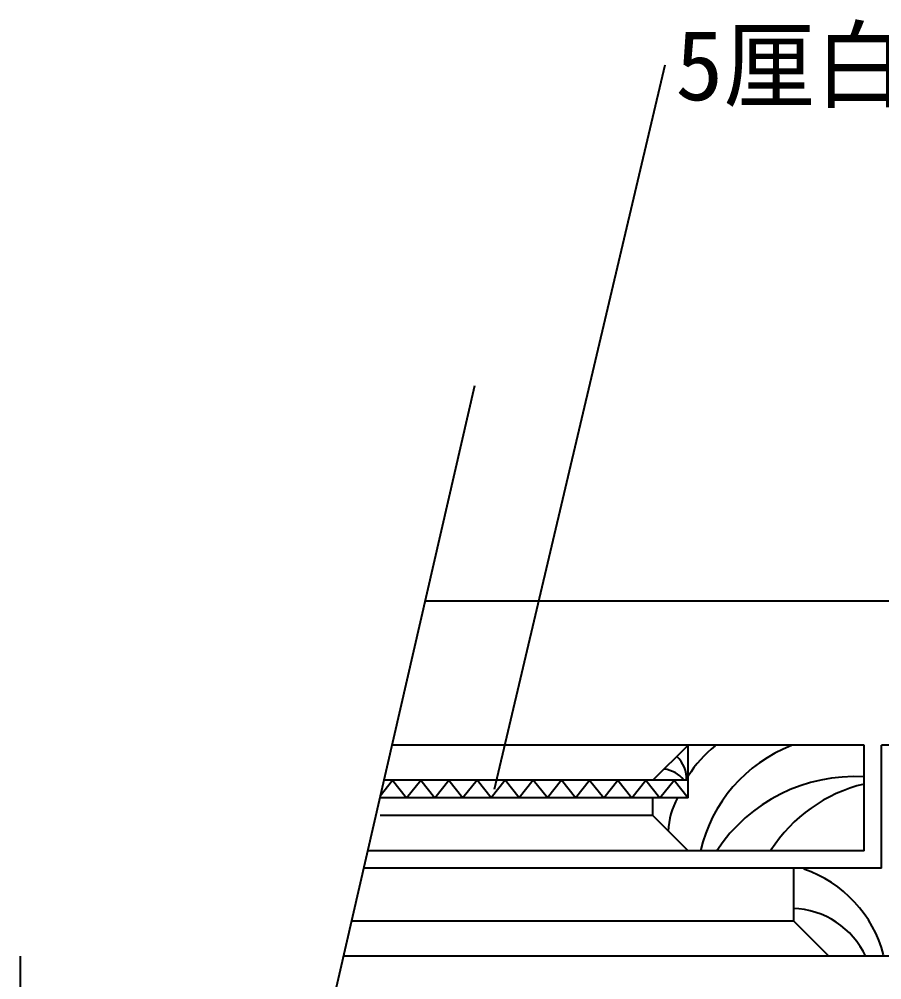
# Model space of a CAD drawing. Header units: metres. Extents: x 257 to 5327, y 365 to 7077.
# Drawn here: x 500 to 1236, y 1184 to 2003 of the extents above; entities that cross this region are included whole.
import ezdxf

# ---------------------------------------------------------------- set-up
doc = ezdxf.new("R2010")
doc.units = ezdxf.units.M
for name, color, linetype in [('3', 3, 'Continuous'), ('4', 4, 'Continuous'), ('7', 7, 'Continuous'), ('BH', 3, 'Continuous'), ('DIM', 3, 'Continuous'), ('TEXT', 3, 'Continuous')]:
    doc.layers.add(name, color=color, linetype=linetype)
doc.dimstyles.get("Standard").update_dxf_attribs({"dimtxt": 2.5, "dimasz": 2.5, "dimexe": 1.25, "dimexo": 0.625, "dimtad": 1, "dimcen": 2.5, "dimazin": 3, "dimtfac": 1, "dimtmove": 0, "dimatfit": 3})

# ---------------------------------------------------------------- blocks, each defined once
blk = doc.blocks.new('BH2')
at = {"layer": 'BH'}
blk.add_lwpolyline([(0, 32), (5, 28), (0, 24), (5, 20), (0, 16), (5, 12), (0, 8), (5, 4), (0, 0)], dxfattribs=at)
blk = doc.blocks.new('*D18')
for p, q in [((500.89, 1203.69), (500.89, 1143.69)), ((500.64, 1143.69), (500.39, 1143.69)), ((500.89, 1083.69), (500.89, 1143.69)), ((500.89, 1143.69), (500.89, 1143.69)), ((501.14, 1143.69), (501.39, 1143.69))]:
    blk.add_line(p, q)
at = {"layer": 'Defpoints'}
for p in [(500.89, 1203.69), (500.89, 1143.69), (500.89, 1083.69)]:
    blk.add_point(p, dxfattribs=at)
at = {"layer": 'DIM', "insert": (500.89, 1144.815), "char_height": 1, "attachment_point": 5}
blk.add_mtext('40', dxfattribs=at)

msp = doc.modelspace()

# ---------------------------------------------------------------- linework, layer by layer
at = {"layer": '3'}
msp.add_line((1040.52, 1323.69), (807.9, 1323.69), dxfattribs=at)
at = {"layer": '4'}
for p, q in [((1070.52, 1383.69), (818.13, 1383.69)), ((1040.52, 1353.69), (1070.52, 1383.69)), ((1220.52, 1383.69), (1070.52, 1383.69)), ((1070.52, 1338.69), (1070.52, 1383.69)), ((1220.52, 1293.69), (1220.52, 1383.69)), ((1235.52, 1278.69), (1235.52, 1383.69)), ((1400.52, 1383.69), (1235.52, 1383.69)), ((1040.52, 1323.69), (1040.52, 1338.69)), ((1040.52, 1323.69), (1070.52, 1293.69)), ((1070.52, 1293.69), (797.41, 1293.69)), ((1220.52, 1293.69), (1070.52, 1293.69)), ((1160.52, 1233.69), (1160.52, 1278.69)), ((1235.52, 1278.69), (1160.52, 1278.69)), ((1160.52, 1233.69), (1190.52, 1203.69)), ((1190.52, 1203.69), (776.7, 1203.69)), ((1400.52, 1203.69), (1190.52, 1203.69))]:
    msp.add_line(p, q, dxfattribs=at)
at = {"layer": '7'}
for p, q in [((1070.52, 1353.69), (811.22, 1353.69)), ((1070.52, 1338.69), (807.9, 1338.69)), ((1160.52, 1278.69), (793.96, 1278.69)), ((1160.52, 1233.69), (783.6, 1233.69))]:
    msp.add_line(p, q, dxfattribs=at)
at = {"layer": 'BH'}
msp.add_lwpolyline([(807.9, 1340.41), (818.52, 1353.69), (830.52, 1338.69), (842.52, 1353.69), (854.52, 1338.69), (866.52, 1353.69), (878.52, 1338.69)], dxfattribs=at)
for centre, radius, start, end in [((1155.07, 1305.28), 99.2, 128.35, 148.35), ((1205.31, 1264.6), 127.66, 111.44, 166.84), ((1042.86, 1354.75), 26.41, 357.64, 46.88), ((1047.73, 1339.57), 23.79, 36.78, 83.88), ((1212.24, 1216.4), 140.46, 86.61, 146.62), ((1250.61, 1224.17), 129.89, 103.38, 147.46), ((1123.67, 1306.07), 70.36, 152.34, 176.4), ((1135.25, 1178.17), 105.39, 14.67, 71.15), ((1157.76, 1173.48), 70.99, 24.96, 88.29)]:
    msp.add_arc(centre, radius, start, end, dxfattribs=at)
at = {"layer": 'DIM'}
for p, q in [((631.52, 572.97), (888.7, 1690.27)), ((846.46, 1506.79), (2214.57, 1506.79))]:
    msp.add_line(p, q, dxfattribs=at)

# ---------------------------------------------------------------- block references
at = {"layer": '3', "yscale": 3, "zscale": 3}
for p, xscale, rotation in [((878.52, 1338.69), -3, 270), ((1070.52, 1338.69), 3, 90)]:
    msp.add_blockref('BH2', p, dxfattribs=dict(at, xscale=xscale, rotation=rotation))

# ---------------------------------------------------------------- texts
at = {"layer": 'TEXT'}
msp.add_text('5厘白玻璃 ', height=60, dxfattribs=at).set_placement((1059.7, 1933.55))

# ---------------------------------------------------------------- dimensions: what is measured, and where the dimension line sits
at = {"layer": 'DIM'}
dim = msp.add_linear_dim(base=(500.89, 1143.69), p1=(500.89, 1203.69), p2=(500.89, 1083.69), text='40', dimstyle='Standard', dxfattribs=at)
dim.commit()
dim.dimension.update_dxf_attribs({"geometry": '*D18', "text_midpoint": (500.89, 1144.815)})

# ---------------------------------------------------------------- leaders
msp.add_leader([(905.44, 1346.17), (1050.94, 1963.7)], dimstyle='Standard', dxfattribs=at)

doc.saveas('drawing.dxf')
